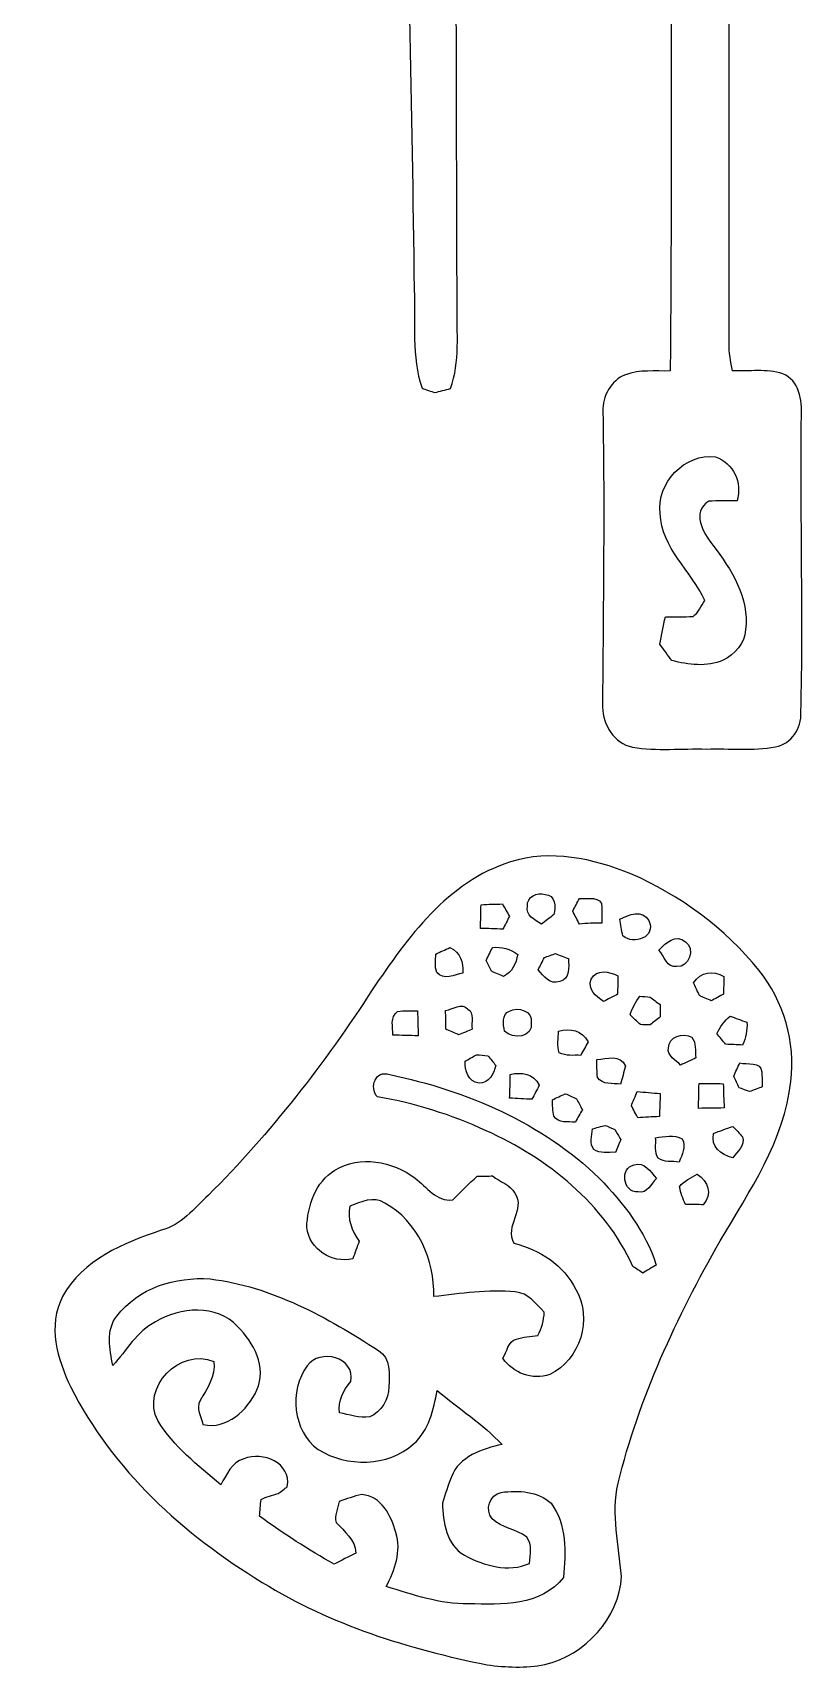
# Model space of a CAD drawing. Header units: centimetres. Extents: x -11.6 to 11.6, y -13.3 to 13.3.
# Drawn here: x 5.97 to 11.57, y -13.09 to -1.2 of the extents above; entities that cross this region are included whole.
import ezdxf

# ---------------------------------------------------------------- set-up
doc = ezdxf.new("R2010")
doc.units = ezdxf.units.CM
doc.header["$MEASUREMENT"] = 0
doc.layers.add('Camada 1', color=7, linetype='Continuous')

msp = doc.modelspace()

# ---------------------------------------------------------------- linework, layer by layer
at = {"layer": 'Camada 1', "color": 156}
for points, knots in [([(-11.61344, 13.16073), (-11.62826, 13.24574), (-11.55488, 13.32794), (-11.46739, 13.31207), (-11.46739, 13.31207), (-5.09376, 13.31382), (1.27987, 13.3117), (7.65352, 13.31312), (7.65352, 13.31312), (7.76958, 13.30854), (7.90115, 13.33993), (7.99606, 13.25386), (7.99606, 13.25386), (8.00417, 12.22269), (7.9957, 11.19152), (8.00028, 10.16035), (8.00028, 10.16035), (8.00064, 10.06545), (7.99747, 9.9702), (7.989, 9.8753), (7.989, 9.8753), (7.9696, 9.8633), (7.93009, 9.83932), (7.91033, 9.82733), (7.91033, 9.82733), (4.64889, 9.82591), (1.38747, 9.82944), (-1.8743, 9.82556), (-1.8743, 9.82556), (-2.14171, 9.14682), (-2.40347, 8.4656), (-2.67017, 7.78615), (-2.67017, 7.78615), (-2.85433, 7.31485), (-3.04024, 6.84001), (-3.13831, 6.34188), (-3.13831, 6.34188), (-3.20957, 5.95629), (-3.22121, 5.53507), (-3.04095, 5.17666), (-3.04095, 5.17666), (-2.8829, 4.86726), (-2.54458, 4.70641), (-2.21755, 4.64397), (-2.21755, 4.64397), (-1.75331, 4.55894), (-1.2841, 4.50778), (-0.81738, 4.44076), (-0.81738, 4.44076), (0.28292, 4.36915), (1.3836, 4.30176), (2.48391, 4.23121), (2.48391, 4.23121), (2.69098, 4.21534), (2.89877, 4.21462), (3.10585, 4.20441), (3.10585, 4.20441), (3.29423, 4.20017), (3.49956, 4.19805), (3.66253, 4.30635), (3.66253, 4.30635), (3.80293, 4.39844), (3.85409, 4.56988), (3.89008, 4.72439), (3.89008, 4.72439), (3.95427, 5.0112), (4.04035, 5.29271), (4.14972, 5.56577), (4.14972, 5.56577), (4.2813, 5.87162), (4.36986, 6.20077), (4.56917, 6.47276), (4.56917, 6.47276), (4.71594, 6.68267), (4.9096, 6.86118), (5.13927, 6.97688), (5.13927, 6.97688), (5.14667, 7.68561), (5.14139, 8.3947), (5.13891, 9.10343), (5.13891, 9.10343), (5.13715, 9.16834), (5.1562, 9.23042), (5.17065, 9.29251), (5.17065, 9.29251), (5.33576, 9.31086), (5.50298, 9.33273), (5.66914, 9.31403), (5.66914, 9.31403), (5.78908, 9.28934), (5.77391, 9.14188), (5.75875, 9.05051), (5.75875, 9.05051), (5.72099, 8.94785), (5.59859, 8.98277), (5.51532, 8.97325), (5.51532, 8.97325), (5.51602, 8.35025), (5.5132, 7.72688), (5.51638, 7.10388), (5.51638, 7.10388), (5.67548, 7.10177), (5.8353, 7.12082), (5.99369, 7.10494), (5.99369, 7.10494), (6.13409, 7.06649), (6.19159, 6.90667), (6.18842, 6.77403), (6.18842, 6.77403), (6.17431, 6.10376), (6.17926, 5.43277), (6.18313, 4.76215), (6.18313, 4.76215), (6.18983, 3.8682), (6.18277, 2.97427), (6.19972, 2.08033), (6.19972, 2.08033), (6.20218, 1.82209), (6.24521, 1.56069), (6.20289, 1.30386), (6.20289, 1.30386), (6.17466, 1.13736), (5.99546, 1.04951), (5.83881, 1.07032), (5.83881, 1.07032), (5.8427, 1.01847), (5.84729, 0.96555), (5.85152, 0.91298), (5.85152, 0.91298), (5.8794, 0.52105), (5.89633, 0.11112), (5.76438, -0.26492), (5.76438, -0.26492), (5.68819, -0.28892), (5.59611, -0.32173), (5.5312, -0.25471), (5.5312, -0.25471), (5.36787, -0.09207), (5.42995, 0.16087), (5.42042, 0.36759), (5.42042, 0.36759), (5.27227, 0.37146), (5.11104, 0.30938), (4.97416, 0.38876), (4.97416, 0.38876), (4.88209, 0.44908), (4.92619, 0.56902), (4.95618, 0.65158), (4.95618, 0.65158), (5.00486, 0.66745), (5.05354, 0.68262), (5.10292, 0.69673), (5.10292, 0.69673), (5.10645, 0.83219), (5.10857, 0.96731), (5.10575, 1.10277), (5.10575, 1.10277), (5.03166, 1.12182), (4.95969, 1.14723), (4.89372, 1.18497), (4.89372, 1.18497), (4.88032, 1.22273), (4.86692, 1.25976), (4.85352, 1.2968), (4.85352, 1.2968), (3.0226, 1.0862), (1.19345, 0.85619), (-0.63641, 0.63816), (-0.63641, 0.63816), (-1.74978, 0.50165), (-2.86419, 0.37253), (-3.97722, 0.23176), (-3.97722, 0.23176), (-3.98992, -0.21166), (-3.96098, -0.65475), (-3.96205, -1.09819), (-3.96205, -1.09819), (-3.96733, -1.14864), (-3.99308, -1.19345), (-4.01143, -1.24001), (-4.01143, -1.24001), (-4.05341, -1.25552), (-4.09539, -1.27141), (-4.13737, -1.28763), (-4.13737, -1.28763), (-4.13773, -1.37018), (-4.14055, -1.45274), (-4.14689, -1.53528), (-4.14689, -1.53528), (-4.34833, -1.60126), (-4.56706, -1.56739), (-4.77519, -1.5635), (-4.77519, -1.5635), (-4.86197, -1.49825), (-4.84645, -1.38324), (-4.84328, -1.28834), (-4.84328, -1.28834), (-4.89055, -1.2633), (-4.94911, -1.25095), (-4.98228, -1.20614), (-4.98228, -1.20614), (-5.04296, -1.09643), (-5.01261, -0.96731), (-5.01791, -0.84807), (-5.01791, -0.84807), (-4.99463, -0.34254), (-4.97521, 0.16544), (-5.01826, 0.67062), (-5.01826, 0.67062), (-5.00274, 0.86676), (-5.01368, 1.1169), (-4.82282, 1.23437), (-4.82282, 1.23437), (-4.82177, 1.29998), (-4.82141, 1.36525), (-4.81999, 1.4305), (-4.81999, 1.4305), (-5.31495, 1.4753), (-5.83812, 1.5702), (-6.235, 1.89018), (-6.235, 1.89018), (-6.3507, 1.9745), (-6.41702, 2.10996), (-6.53979, 2.1851), (-6.53979, 2.1851), (-6.55637, 1.94486), (-6.48017, 1.67815), (-6.60788, 1.45837), (-6.60788, 1.45837), (-6.68725, 1.3215), (-6.86047, 1.36172), (-6.99028, 1.38077), (-6.99028, 1.38077), (-7.03721, 1.22378), (-7.1007, 1.05728), (-7.24393, 0.96273), (-7.24393, 0.96273), (-7.53109, 0.75812), (-7.90257, 0.75247), (-8.24089, 0.77116), (-8.24089, 0.77116), (-8.243, 0.70097), (-8.24441, 0.63076), (-8.24653, 0.5602), (-8.24653, 0.5602), (-8.28639, 0.33584), (-8.36436, 0.08183), (-8.58696, -0.02399), (-8.58696, -0.02399), (-8.92421, -0.17463), (-9.3225, -0.1644), (-9.66328, -0.02962), (-9.66328, -0.02962), (-9.84391, 0.04056), (-10.00337, 0.17992), (-10.06439, 0.36759), (-10.06439, 0.36759), (-10.17235, 0.69179), (-10.1346, 1.03893), (-10.11943, 1.37371), (-10.11943, 1.37371), (-10.09967, 2.10397), (-10.1413, 2.83386), (-10.13106, 3.5641), (-10.13106, 3.5641), (-10.13953, 4.35222), (-10.10602, 5.13927), (-10.11872, 5.92737), (-10.11872, 5.92737), (-10.12754, 6.16091), (-10.06687, 6.41032), (-9.89471, 6.57718), (-9.89471, 6.57718), (-9.73772, 6.72041), (-9.52605, 6.81107), (-9.31156, 6.79944), (-9.31156, 6.79944), (-9.06744, 6.79309), (-8.8018, 6.79838), (-8.59155, 6.65409), (-8.59155, 6.65409), (-8.40669, 6.53133), (-8.31074, 6.31401), (-8.27652, 6.10129), (-8.27652, 6.10129), (-8.22889, 5.76333), (-8.24089, 5.42042), (-8.26346, 5.08105), (-8.26346, 5.08105), (-8.2677, 4.77943), (-8.26805, 4.47745), (-8.2691, 4.17547), (-8.2691, 4.17547), (-8.12659, 4.17724), (-7.98371, 4.18112), (-7.84083, 4.18182), (-7.84083, 4.18182), (-7.79673, 4.48027), (-7.84577, 4.78048), (-7.83943, 5.07965), (-7.83943, 5.07965), (-7.83872, 6.66184), (-7.84895, 8.24406), (-7.85213, 9.82627), (-7.85213, 9.82627), (-9.06956, 9.83014), (-10.28735, 9.82274), (-11.50479, 9.83014), (-11.50479, 9.83014), (-11.58521, 9.82238), (-11.62014, 9.91658), (-11.61308, 9.98255), (-11.61308, 9.98255), (-11.61273, 11.04194), (-11.61308, 12.10133), (-11.61344, 13.16073)], [0, 0, 0, 0, 0.0125, 0.0125, 0.0125, 0.0125, 0.025, 0.025, 0.025, 0.025, 0.0375, 0.0375, 0.0375, 0.0375, 0.05, 0.05, 0.05, 0.05, 0.0625, 0.0625, 0.0625, 0.0625, 0.075, 0.075, 0.075, 0.075, 0.0875, 0.0875, 0.0875, 0.0875, 0.1, 0.1, 0.1, 0.1, 0.1125, 0.1125, 0.1125, 0.1125, 0.125, 0.125, 0.125, 0.125, 0.1375, 0.1375, 0.1375, 0.1375, 0.15, 0.15, 0.15, 0.15, 0.1625, 0.1625, 0.1625, 0.1625, 0.175, 0.175, 0.175, 0.175, 0.1875, 0.1875, 0.1875, 0.1875, 0.2, 0.2, 0.2, 0.2, 0.2125, 0.2125, 0.2125, 0.2125, 0.225, 0.225, 0.225, 0.225, 0.2375, 0.2375, 0.2375, 0.2375, 0.25, 0.25, 0.25, 0.25, 0.2625, 0.2625, 0.2625, 0.2625, 0.275, 0.275, 0.275, 0.275, 0.2875, 0.2875, 0.2875, 0.2875, 0.3, 0.3, 0.3, 0.3, 0.3125, 0.3125, 0.3125, 0.3125, 0.325, 0.325, 0.325, 0.325, 0.3375, 0.3375, 0.3375, 0.3375, 0.35, 0.35, 0.35, 0.35, 0.3625, 0.3625, 0.3625, 0.3625, 0.375, 0.375, 0.375, 0.375, 0.3875, 0.3875, 0.3875, 0.3875, 0.4, 0.4, 0.4, 0.4, 0.4125, 0.4125, 0.4125, 0.4125, 0.425, 0.425, 0.425, 0.425, 0.4375, 0.4375, 0.4375, 0.4375, 0.45, 0.45, 0.45, 0.45, 0.4625, 0.4625, 0.4625, 0.4625, 0.475, 0.475, 0.475, 0.475, 0.4875, 0.4875, 0.4875, 0.4875, 0.5, 0.5, 0.5, 0.5, 0.5125, 0.5125, 0.5125, 0.5125, 0.525, 0.525, 0.525, 0.525, 0.5375, 0.5375, 0.5375, 0.5375, 0.55, 0.55, 0.55, 0.55, 0.5625, 0.5625, 0.5625, 0.5625, 0.575, 0.575, 0.575, 0.575, 0.5875, 0.5875, 0.5875, 0.5875, 0.6, 0.6, 0.6, 0.6, 0.6125, 0.6125, 0.6125, 0.6125, 0.625, 0.625, 0.625, 0.625, 0.6375, 0.6375, 0.6375, 0.6375, 0.65, 0.65, 0.65, 0.65, 0.6625, 0.6625, 0.6625, 0.6625, 0.675, 0.675, 0.675, 0.675, 0.6875, 0.6875, 0.6875, 0.6875, 0.7, 0.7, 0.7, 0.7, 0.7125, 0.7125, 0.7125, 0.7125, 0.725, 0.725, 0.725, 0.725, 0.7375, 0.7375, 0.7375, 0.7375, 0.75, 0.75, 0.75, 0.75, 0.7625, 0.7625, 0.7625, 0.7625, 0.775, 0.775, 0.775, 0.775, 0.7875, 0.7875, 0.7875, 0.7875, 0.8, 0.8, 0.8, 0.8, 0.8125, 0.8125, 0.8125, 0.8125, 0.825, 0.825, 0.825, 0.825, 0.8375, 0.8375, 0.8375, 0.8375, 0.85, 0.85, 0.85, 0.85, 0.8625, 0.8625, 0.8625, 0.8625, 0.875, 0.875, 0.875, 0.875, 0.8875, 0.8875, 0.8875, 0.8875, 0.9, 0.9, 0.9, 0.9, 0.9125, 0.9125, 0.9125, 0.9125, 0.925, 0.925, 0.925, 0.925, 0.9375, 0.9375, 0.9375, 0.9375, 0.95, 0.95, 0.95, 0.95, 0.9625, 0.9625, 0.9625, 0.9625, 0.975, 0.975, 0.975, 0.975, 1, 1, 1, 1]), ([(10.63871, 12.82099), (10.66095, 12.82734), (10.70573, 12.84005), (10.72797, 12.84639), (10.72797, 12.84639), (10.76537, 12.83511), (10.80311, 12.82382), (10.84121, 12.81253), (10.84121, 12.81253), (10.92305, 12.5229), (10.88002, 12.21916), (10.89271, 11.92283), (10.89271, 11.92283), (10.93576, 11.05288), (10.90117, 10.18011), (10.94563, 9.31015), (10.94563, 9.31015), (10.94598, 8.67515), (10.96081, 8.0405), (10.96468, 7.4055), (10.96468, 7.4055), (10.99889, 6.63115), (10.98303, 5.8554), (11.00807, 5.0807), (11.00807, 5.0807), (11.04123, 3.30553), (11.02289, 1.52964), (11.03171, -0.24589), (11.03171, -0.24589), (11.03136, -1.31655), (11.03277, -2.3869), (11.03066, -3.45756), (11.03066, -3.45756), (11.02995, -3.52495), (11.04265, -3.59197), (11.055, -3.65865), (11.055, -3.65865), (11.17635, -3.6636), (11.30299, -3.64067), (11.42083, -3.67911), (11.42083, -3.67911), (11.54041, -3.72779), (11.56263, -3.87208), (11.55593, -3.98604), (11.55593, -3.98604), (11.54782, -4.70429), (11.57004, -5.4222), (11.55312, -6.14045), (11.55312, -6.14045), (11.557, -6.25474), (11.48537, -6.36763), (11.36896, -6.39092), (11.36896, -6.39092), (11.20352, -6.42267), (11.03383, -6.40079), (10.8666, -6.40644), (10.8666, -6.40644), (10.68775, -6.40115), (10.50642, -6.42267), (10.32932, -6.39234), (10.32932, -6.39234), (10.19493, -6.36588), (10.11555, -6.23147), (10.11166, -6.10234), (10.11166, -6.10234), (10.11624, -5.38585), (10.12718, -4.66936), (10.11414, -3.95323), (10.11414, -3.95323), (10.10954, -3.84315), (10.17235, -3.72709), (10.27818, -3.68687), (10.27818, -3.68687), (10.38189, -3.64701), (10.49513, -3.6636), (10.60414, -3.65831), (10.60414, -3.65831), (10.6172, -1.89759), (10.60555, -0.13652), (10.60944, 1.62453), (10.60944, 1.62453), (10.61084, 5.27015), (10.59003, 8.91575), (10.58262, 12.56136), (10.58262, 12.56136), (10.58509, 12.65061), (10.61366, 12.73598), (10.63871, 12.82099)], [0, 0, 0, 0, 0.04347826, 0.04347826, 0.04347826, 0.04347826, 0.08695652, 0.08695652, 0.08695652, 0.08695652, 0.13043478, 0.13043478, 0.13043478, 0.13043478, 0.17391304, 0.17391304, 0.17391304, 0.17391304, 0.2173913, 0.2173913, 0.2173913, 0.2173913, 0.26086957, 0.26086957, 0.26086957, 0.26086957, 0.30434783, 0.30434783, 0.30434783, 0.30434783, 0.34782609, 0.34782609, 0.34782609, 0.34782609, 0.39130435, 0.39130435, 0.39130435, 0.39130435, 0.43478261, 0.43478261, 0.43478261, 0.43478261, 0.47826087, 0.47826087, 0.47826087, 0.47826087, 0.52173913, 0.52173913, 0.52173913, 0.52173913, 0.56521739, 0.56521739, 0.56521739, 0.56521739, 0.60869565, 0.60869565, 0.60869565, 0.60869565, 0.65217391, 0.65217391, 0.65217391, 0.65217391, 0.69565217, 0.69565217, 0.69565217, 0.69565217, 0.73913043, 0.73913043, 0.73913043, 0.73913043, 0.7826087, 0.7826087, 0.7826087, 0.7826087, 0.82608696, 0.82608696, 0.82608696, 0.82608696, 0.86956522, 0.86956522, 0.86956522, 0.86956522, 0.91304348, 0.91304348, 0.91304348, 0.91304348, 1, 1, 1, 1]), ([(8.30579, 8.52416), (8.3714, 8.69456), (8.48747, 8.87306), (8.67657, 8.91786), (8.67657, 8.91786), (8.79968, 8.96196), (8.93127, 8.91998), (9.04346, 8.8653), (9.04346, 8.8653), (9.22231, 8.75806), (9.33026, 8.56403), (9.38142, 8.36682), (9.38142, 8.36682), (9.46502, 8.04227), (9.52217, 7.70854), (9.51618, 7.37234), (9.51618, 7.37234), (9.52358, 6.91868), (9.49147, 6.44243), (9.26606, 6.03744), (9.26606, 6.03744), (9.20891, 5.92559), (9.12354, 5.83282), (9.02794, 5.7531), (9.02794, 5.7531), (9.03817, 2.77671), (9.04662, -0.19967), (9.0551, -3.17641), (9.0551, -3.17641), (9.05157, -3.3803), (9.07732, -3.59021), (9.00747, -3.7867), (9.00747, -3.7867), (8.96902, -3.79659), (8.93056, -3.80612), (8.89246, -3.81635), (8.89246, -3.81635), (8.86953, -3.80858), (8.82332, -3.79306), (8.80039, -3.78495), (8.80039, -3.78495), (8.72172, -3.55353), (8.75383, -3.30694), (8.7436, -3.0674), (8.7436, -3.0674), (8.7263, -1.74837), (8.69102, -0.43039), (8.6868, 0.88864), (8.6868, 0.88864), (8.6868, 0.88864), (8.66951, 0.91263), (8.66951, 0.91263), (8.66951, 0.91263), (8.66985, 1.59597), (8.65786, 2.27929), (8.65046, 2.96262), (8.65046, 2.96262), (8.61518, 3.86961), (8.63282, 4.77801), (8.59861, 5.68501), (8.59861, 5.68501), (8.60212, 5.73758), (8.54604, 5.76403), (8.51851, 5.80036), (8.51851, 5.80036), (8.36083, 5.94218), (8.27617, 6.14327), (8.21725, 6.34223), (8.21725, 6.34223), (8.09871, 6.74511), (8.08813, 7.1695), (8.10894, 7.58613), (8.10894, 7.58613), (8.14599, 7.90363), (8.19467, 8.22325), (8.30579, 8.52416)], [0, 0, 0, 0, 0.05, 0.05, 0.05, 0.05, 0.1, 0.1, 0.1, 0.1, 0.15, 0.15, 0.15, 0.15, 0.2, 0.2, 0.2, 0.2, 0.25, 0.25, 0.25, 0.25, 0.3, 0.3, 0.3, 0.3, 0.35, 0.35, 0.35, 0.35, 0.4, 0.4, 0.4, 0.4, 0.45, 0.45, 0.45, 0.45, 0.5, 0.5, 0.5, 0.5, 0.55, 0.55, 0.55, 0.55, 0.6, 0.6, 0.6, 0.6, 0.65, 0.65, 0.65, 0.65, 0.7, 0.7, 0.7, 0.7, 0.75, 0.75, 0.75, 0.75, 0.8, 0.8, 0.8, 0.8, 0.85, 0.85, 0.85, 0.85, 0.9, 0.9, 0.9, 0.9, 1, 1, 1, 1]), ([(10.52971, -4.69511), (10.52971, -4.69511), (10.52971, -4.69511), (10.52971, -4.69511), (10.52971, -4.69511), (10.54099, -4.94595), (10.75548, -5.11174), (10.85461, -5.32729), (10.85461, -5.32729), (10.82604, -5.36504), (10.81017, -5.41548), (10.76888, -5.4423), (10.76888, -5.4423), (10.70186, -5.44759), (10.63518, -5.44617), (10.56852, -5.44653), (10.56852, -5.44653), (10.55263, -5.51215), (10.53853, -5.57776), (10.52795, -5.64479), (10.52795, -5.64479), (10.55652, -5.68359), (10.58545, -5.72347), (10.61437, -5.76333), (10.61437, -5.76333), (10.73643, -5.79508), (10.86838, -5.81201), (10.98832, -5.76155), (10.98832, -5.76155), (11.07122, -5.71641), (11.14495, -5.63808), (11.1513, -5.53966), (11.1513, -5.53966), (11.17847, -5.30754), (11.0483, -5.09975), (10.91247, -4.92441), (10.91247, -4.92441), (10.84155, -4.83164), (10.75584, -4.68877), (10.88284, -4.60445), (10.88284, -4.60445), (10.95162, -4.6034), (11.02077, -4.60304), (11.08991, -4.60233), (11.08991, -4.60233), (11.1266, -4.47075), (11.06452, -4.33), (10.93328, -4.28378), (10.93328, -4.28378), (10.70963, -4.25343), (10.50395, -4.47428), (10.52971, -4.69511)], [0, 0, 0, 0, 0.07142857, 0.07142857, 0.07142857, 0.07142857, 0.14285714, 0.14285714, 0.14285714, 0.14285714, 0.21428571, 0.21428571, 0.21428571, 0.21428571, 0.28571429, 0.28571429, 0.28571429, 0.28571429, 0.35714286, 0.35714286, 0.35714286, 0.35714286, 0.42857143, 0.42857143, 0.42857143, 0.42857143, 0.5, 0.5, 0.5, 0.5, 0.57142857, 0.57142857, 0.57142857, 0.57142857, 0.64285714, 0.64285714, 0.64285714, 0.64285714, 0.71428571, 0.71428571, 0.71428571, 0.71428571, 0.78571429, 0.78571429, 0.78571429, 0.78571429, 0.85714286, 0.85714286, 0.85714286, 0.85714286, 1, 1, 1, 1]), ([(9.44316, -7.227), (9.73278, -7.13387), (10.04288, -7.20195), (10.31733, -7.31307), (10.31733, -7.31307), (10.67647, -7.46865), (11.00067, -7.7089), (11.24761, -8.0137), (11.24761, -8.0137), (11.42753, -8.23911), (11.51536, -8.5351), (11.48009, -8.82227), (11.48009, -8.82227), (11.4307, -9.2523), (11.18129, -9.61707), (10.96644, -9.98007), (10.96644, -9.98007), (10.65072, -10.53499), (10.37624, -11.1199), (10.22419, -11.74221), (10.22419, -11.74221), (10.17447, -11.96693), (10.22914, -12.19376), (10.24924, -12.41812), (10.24924, -12.41812), (10.23301, -12.7208), (9.98502, -12.99245), (9.69186, -13.05913), (9.69186, -13.05913), (9.55392, -13.08629), (9.41105, -13.07958), (9.2724, -13.06125), (9.2724, -13.06125), (8.70267, -12.94482), (8.13647, -12.77196), (7.6401, -12.46187), (7.6401, -12.46187), (7.06861, -12.11615), (6.55177, -11.6459), (6.2484, -11.04299), (6.2484, -11.04299), (6.15244, -10.84085), (6.07694, -10.59638), (6.18949, -10.38506), (6.18949, -10.38506), (6.33236, -10.1166), (6.63397, -9.99701), (6.90597, -9.90318), (6.90597, -9.90318), (7.0499, -9.86508), (7.1455, -9.74548), (7.24923, -9.64776), (7.24923, -9.64776), (7.69902, -9.19621), (8.09483, -8.69173), (8.43913, -8.15552), (8.43913, -8.15552), (8.69526, -7.77875), (8.9863, -7.3674), (9.44316, -7.227)], [0, 0, 0, 0, 0.0625, 0.0625, 0.0625, 0.0625, 0.125, 0.125, 0.125, 0.125, 0.1875, 0.1875, 0.1875, 0.1875, 0.25, 0.25, 0.25, 0.25, 0.3125, 0.3125, 0.3125, 0.3125, 0.375, 0.375, 0.375, 0.375, 0.4375, 0.4375, 0.4375, 0.4375, 0.5, 0.5, 0.5, 0.5, 0.5625, 0.5625, 0.5625, 0.5625, 0.625, 0.625, 0.625, 0.625, 0.6875, 0.6875, 0.6875, 0.6875, 0.75, 0.75, 0.75, 0.75, 0.8125, 0.8125, 0.8125, 0.8125, 0.875, 0.875, 0.875, 0.875, 1, 1, 1, 1]), ([(9.56592, -7.54768), (9.56592, -7.54768), (9.56592, -7.54768), (9.56592, -7.54768), (9.56592, -7.54768), (9.55038, -7.61787), (9.62201, -7.64504), (9.66716, -7.67961), (9.66716, -7.67961), (9.69715, -7.65632), (9.72784, -7.63376), (9.75713, -7.60906), (9.75713, -7.60906), (9.77723, -7.55755), (9.76595, -7.46054), (9.69468, -7.46441), (9.69468, -7.46441), (9.63753, -7.4429), (9.55993, -7.481), (9.56592, -7.54768)], [0, 0, 0, 0, 0.16666667, 0.16666667, 0.16666667, 0.16666667, 0.33333333, 0.33333333, 0.33333333, 0.33333333, 0.5, 0.5, 0.5, 0.5, 0.66666667, 0.66666667, 0.66666667, 0.66666667, 1, 1, 1, 1]), ([(9.94375, -7.49194), (9.94375, -7.49194), (9.94375, -7.49194), (9.94375, -7.49194), (9.94375, -7.49194), (9.92716, -7.52264), (9.91093, -7.55368), (9.89471, -7.58472), (9.89471, -7.58472), (9.91093, -7.61576), (9.92716, -7.64716), (9.94375, -7.67891), (9.94375, -7.67891), (9.99737, -7.67362), (10.0517, -7.67079), (10.10637, -7.67115), (10.10637, -7.67115), (10.10742, -7.63235), (10.10778, -7.59354), (10.10673, -7.55509), (10.10673, -7.55509), (10.11025, -7.46901), (9.99878, -7.49793), (9.94375, -7.49194)], [0, 0, 0, 0, 0.14285714, 0.14285714, 0.14285714, 0.14285714, 0.28571429, 0.28571429, 0.28571429, 0.28571429, 0.42857143, 0.42857143, 0.42857143, 0.42857143, 0.57142857, 0.57142857, 0.57142857, 0.57142857, 0.71428571, 0.71428571, 0.71428571, 0.71428571, 1, 1, 1, 1]), ([(9.22901, -7.53745), (9.22901, -7.53745), (9.22901, -7.53745), (9.22901, -7.53745), (9.22901, -7.53745), (9.22796, -7.59459), (9.22619, -7.65174), (9.22406, -7.7096), (9.22406, -7.7096), (9.2784, -7.71102), (9.33343, -7.71313), (9.38847, -7.71489), (9.38847, -7.71489), (9.40399, -7.68385), (9.41951, -7.65281), (9.43539, -7.62246), (9.43539, -7.62246), (9.41809, -7.59213), (9.40118, -7.5625), (9.38459, -7.53251), (9.38459, -7.53251), (9.33238, -7.53285), (9.28051, -7.53426), (9.22901, -7.53745)], [0, 0, 0, 0, 0.14285714, 0.14285714, 0.14285714, 0.14285714, 0.28571429, 0.28571429, 0.28571429, 0.28571429, 0.42857143, 0.42857143, 0.42857143, 0.42857143, 0.57142857, 0.57142857, 0.57142857, 0.57142857, 0.71428571, 0.71428571, 0.71428571, 0.71428571, 1, 1, 1, 1]), ([(10.2383, -7.64292), (10.2383, -7.64292), (10.2383, -7.64292), (10.2383, -7.64292), (10.2383, -7.64292), (10.24466, -7.68278), (10.24995, -7.72371), (10.25947, -7.76393), (10.25947, -7.76393), (10.3378, -7.83449), (10.50466, -7.77168), (10.44821, -7.65352), (10.44821, -7.65352), (10.40095, -7.57132), (10.30323, -7.60694), (10.2383, -7.64292)], [0, 0, 0, 0, 0.2, 0.2, 0.2, 0.2, 0.4, 0.4, 0.4, 0.4, 0.6, 0.6, 0.6, 0.6, 1, 1, 1, 1]), ([(9.31298, -7.84825), (9.31298, -7.84825), (9.31298, -7.84825), (9.31298, -7.84825), (9.31298, -7.84825), (9.2971, -7.87929), (9.28158, -7.91069), (9.26641, -7.94208), (9.26641, -7.94208), (9.2784, -7.96819), (9.29111, -7.99499), (9.3038, -8.02145), (9.3038, -8.02145), (9.32602, -8.03098), (9.37048, -8.05003), (9.3927, -8.05921), (9.3927, -8.05921), (9.4562, -8.02745), (9.48372, -7.96571), (9.49537, -7.89905), (9.49537, -7.89905), (9.44245, -7.85707), (9.37894, -7.8426), (9.31298, -7.84825)], [0, 0, 0, 0, 0.14285714, 0.14285714, 0.14285714, 0.14285714, 0.28571429, 0.28571429, 0.28571429, 0.28571429, 0.42857143, 0.42857143, 0.42857143, 0.42857143, 0.57142857, 0.57142857, 0.57142857, 0.57142857, 0.71428571, 0.71428571, 0.71428571, 0.71428571, 1, 1, 1, 1]), ([(10.52089, -7.86694), (10.52089, -7.86694), (10.52089, -7.86694), (10.52089, -7.86694), (10.52089, -7.86694), (10.5604, -7.9068), (10.57839, -8.00206), (10.65106, -7.98688), (10.65106, -7.98688), (10.73784, -7.99677), (10.79041, -7.85459), (10.7135, -7.80732), (10.7135, -7.80732), (10.64436, -7.74381), (10.56957, -7.81719), (10.52089, -7.86694)], [0, 0, 0, 0, 0.2, 0.2, 0.2, 0.2, 0.4, 0.4, 0.4, 0.4, 0.6, 0.6, 0.6, 0.6, 1, 1, 1, 1]), ([(8.89987, -7.89622), (8.89987, -7.89622), (8.89987, -7.89622), (8.89987, -7.89622), (8.89987, -7.89622), (8.90164, -7.94032), (8.88965, -7.98688), (8.90798, -8.02957), (8.90798, -8.02957), (8.95809, -8.08918), (9.03498, -8.04757), (9.09672, -8.03416), (9.09672, -8.03416), (9.10342, -7.95338), (9.07732, -7.88528), (9.00219, -7.8493), (9.00219, -7.8493), (8.96761, -7.86482), (8.93375, -7.88034), (8.89987, -7.89622)], [0, 0, 0, 0, 0.16666667, 0.16666667, 0.16666667, 0.16666667, 0.33333333, 0.33333333, 0.33333333, 0.33333333, 0.5, 0.5, 0.5, 0.5, 0.66666667, 0.66666667, 0.66666667, 0.66666667, 1, 1, 1, 1]), ([(9.68974, -7.92127), (9.68974, -7.92127), (9.68974, -7.92127), (9.68974, -7.92127), (9.68974, -7.92127), (9.67422, -7.95126), (9.65904, -7.98125), (9.64388, -8.01122), (9.64388, -8.01122), (9.68445, -8.05673), (9.72925, -8.12165), (9.80086, -8.09449), (9.80086, -8.09449), (9.87882, -8.07861), (9.86508, -7.98936), (9.86437, -7.92973), (9.86437, -7.92973), (9.84074, -7.92056), (9.79382, -7.90187), (9.77053, -7.89269), (9.77053, -7.89269), (9.75006, -7.89975), (9.70986, -7.9142), (9.68974, -7.92127)], [0, 0, 0, 0, 0.14285714, 0.14285714, 0.14285714, 0.14285714, 0.28571429, 0.28571429, 0.28571429, 0.28571429, 0.42857143, 0.42857143, 0.42857143, 0.42857143, 0.57142857, 0.57142857, 0.57142857, 0.57142857, 0.71428571, 0.71428571, 0.71428571, 0.71428571, 1, 1, 1, 1]), ([(10.02982, -8.07895), (10.02982, -8.07895), (10.02982, -8.07895), (10.02982, -8.07895), (10.02982, -8.07895), (10.00054, -8.15552), (10.06403, -8.20313), (10.11943, -8.24052), (10.11943, -8.24052), (10.14482, -8.22749), (10.19527, -8.20137), (10.22066, -8.18832), (10.22066, -8.18832), (10.22173, -8.14317), (10.22244, -8.098), (10.22385, -8.05356), (10.22385, -8.05356), (10.16034, -8.02393), (10.06968, -8.00169), (10.02982, -8.07895)], [0, 0, 0, 0, 0.16666667, 0.16666667, 0.16666667, 0.16666667, 0.33333333, 0.33333333, 0.33333333, 0.33333333, 0.5, 0.5, 0.5, 0.5, 0.66666667, 0.66666667, 0.66666667, 0.66666667, 1, 1, 1, 1]), ([(10.77277, -8.10436), (10.77277, -8.10436), (10.77277, -8.10436), (10.77277, -8.10436), (10.77277, -8.10436), (10.78335, -8.12765), (10.80452, -8.17421), (10.8151, -8.1975), (10.8151, -8.1975), (10.83663, -8.20666), (10.88002, -8.22571), (10.90188, -8.23524), (10.90188, -8.23524), (10.92376, -8.22325), (10.96822, -8.19962), (10.99043, -8.18797), (10.99043, -8.18797), (10.99149, -8.14492), (10.99255, -8.1026), (10.99361, -8.06026), (10.99361, -8.06026), (10.91388, -8.00946), (10.82604, -8.0271), (10.77277, -8.10436)], [0, 0, 0, 0, 0.14285714, 0.14285714, 0.14285714, 0.14285714, 0.28571429, 0.28571429, 0.28571429, 0.28571429, 0.42857143, 0.42857143, 0.42857143, 0.42857143, 0.57142857, 0.57142857, 0.57142857, 0.57142857, 0.71428571, 0.71428571, 0.71428571, 0.71428571, 1, 1, 1, 1]), ([(8.62295, -8.31356), (8.62295, -8.31356), (8.62295, -8.31356), (8.62295, -8.31356), (8.62295, -8.31356), (8.56543, -8.35271), (8.58979, -8.42785), (8.58767, -8.48571), (8.58767, -8.48571), (8.6487, -8.48676), (8.71007, -8.48818), (8.77147, -8.49029), (8.77147, -8.49029), (8.77181, -8.42926), (8.77005, -8.36894), (8.76618, -8.30862), (8.76618, -8.30862), (8.71819, -8.30826), (8.66985, -8.30579), (8.62295, -8.31356)], [0, 0, 0, 0, 0.16666667, 0.16666667, 0.16666667, 0.16666667, 0.33333333, 0.33333333, 0.33333333, 0.33333333, 0.5, 0.5, 0.5, 0.5, 0.66666667, 0.66666667, 0.66666667, 0.66666667, 1, 1, 1, 1]), ([(8.97183, -8.30615), (8.97183, -8.30615), (8.97183, -8.30615), (8.97183, -8.30615), (8.97183, -8.30615), (8.9722, -8.35096), (8.9729, -8.39611), (8.97431, -8.44161), (8.97431, -8.44161), (8.99724, -8.45219), (9.04346, -8.47302), (9.06638, -8.4836), (9.06638, -8.4836), (9.09109, -8.47336), (9.14082, -8.45255), (9.16552, -8.44232), (9.16552, -8.44232), (9.15458, -8.39435), (9.1842, -8.32414), (9.13341, -8.29556), (9.13341, -8.29556), (9.08826, -8.24688), (9.02229, -8.29697), (8.97183, -8.30615)], [0, 0, 0, 0, 0.14285714, 0.14285714, 0.14285714, 0.14285714, 0.28571429, 0.28571429, 0.28571429, 0.28571429, 0.42857143, 0.42857143, 0.42857143, 0.42857143, 0.57142857, 0.57142857, 0.57142857, 0.57142857, 0.71428571, 0.71428571, 0.71428571, 0.71428571, 1, 1, 1, 1]), ([(9.43468, -8.31179), (9.43468, -8.31179), (9.43468, -8.31179), (9.43468, -8.31179), (9.43468, -8.31179), (9.37753, -8.33191), (9.38988, -8.40916), (9.40045, -8.45609), (9.40045, -8.45609), (9.45832, -8.51887), (9.60895, -8.50265), (9.59343, -8.39505), (9.59343, -8.39505), (9.60649, -8.30791), (9.49713, -8.27687), (9.43468, -8.31179)], [0, 0, 0, 0, 0.2, 0.2, 0.2, 0.2, 0.4, 0.4, 0.4, 0.4, 0.6, 0.6, 0.6, 0.6, 1, 1, 1, 1]), ([(10.38294, -8.20208), (10.38294, -8.20208), (10.38294, -8.20208), (10.38294, -8.20208), (10.38294, -8.20208), (10.35227, -8.24371), (10.32791, -8.28957), (10.31205, -8.33895), (10.31205, -8.33895), (10.33673, -8.36188), (10.36143, -8.38553), (10.38647, -8.40916), (10.38647, -8.40916), (10.40411, -8.40951), (10.43939, -8.41021), (10.45703, -8.41092), (10.45703, -8.41092), (10.48173, -8.39082), (10.50642, -8.3714), (10.53146, -8.35201), (10.53146, -8.35201), (10.53112, -8.33013), (10.53007, -8.28569), (10.52934, -8.26347), (10.52934, -8.26347), (10.505, -8.24476), (10.48103, -8.22678), (10.45703, -8.20878), (10.45703, -8.20878), (10.43869, -8.20702), (10.40165, -8.20384), (10.38294, -8.20208)], [0, 0, 0, 0, 0.11111111, 0.11111111, 0.11111111, 0.11111111, 0.22222222, 0.22222222, 0.22222222, 0.22222222, 0.33333333, 0.33333333, 0.33333333, 0.33333333, 0.44444444, 0.44444444, 0.44444444, 0.44444444, 0.55555556, 0.55555556, 0.55555556, 0.55555556, 0.66666667, 0.66666667, 0.66666667, 0.66666667, 0.77777778, 0.77777778, 0.77777778, 0.77777778, 1, 1, 1, 1]), ([(9.79204, -8.45572), (9.79204, -8.45572), (9.79204, -8.45572), (9.79204, -8.45572), (9.79204, -8.45572), (9.79028, -8.5083), (9.78005, -8.56297), (9.79664, -8.61484), (9.79664, -8.61484), (9.84532, -8.63847), (9.9007, -8.63035), (9.95327, -8.63247), (9.95327, -8.63247), (9.97091, -8.5993), (9.98889, -8.56684), (10.00724, -8.53439), (10.00724, -8.53439), (9.96314, -8.45043), (9.87777, -8.43314), (9.79204, -8.45572)], [0, 0, 0, 0, 0.16666667, 0.16666667, 0.16666667, 0.16666667, 0.33333333, 0.33333333, 0.33333333, 0.33333333, 0.5, 0.5, 0.5, 0.5, 0.66666667, 0.66666667, 0.66666667, 0.66666667, 1, 1, 1, 1]), ([(10.9421, -8.47478), (10.9421, -8.47478), (10.9421, -8.47478), (10.9421, -8.47478), (10.9421, -8.47478), (10.95798, -8.49417), (10.99007, -8.53263), (11.00596, -8.55203), (11.00596, -8.55203), (11.04652, -8.5538), (11.08745, -8.5552), (11.12872, -8.55732), (11.12872, -8.55732), (11.15306, -8.50477), (11.16471, -8.44902), (11.16047, -8.39187), (11.16047, -8.39187), (11.11919, -8.37671), (11.07827, -8.36188), (11.0377, -8.34672), (11.0377, -8.34672), (10.99855, -8.38341), (10.96291, -8.42432), (10.9421, -8.47478)], [0, 0, 0, 0, 0.14285714, 0.14285714, 0.14285714, 0.14285714, 0.28571429, 0.28571429, 0.28571429, 0.28571429, 0.42857143, 0.42857143, 0.42857143, 0.42857143, 0.57142857, 0.57142857, 0.57142857, 0.57142857, 0.71428571, 0.71428571, 0.71428571, 0.71428571, 1, 1, 1, 1]), ([(10.58969, -8.57815), (10.58969, -8.57815), (10.58969, -8.57815), (10.58969, -8.57815), (10.58969, -8.57815), (10.5798, -8.63881), (10.64436, -8.66563), (10.67893, -8.70267), (10.67893, -8.70267), (10.7068, -8.68997), (10.76218, -8.66457), (10.78971, -8.65152), (10.78971, -8.65152), (10.78159, -8.60071), (10.79675, -8.54109), (10.75937, -8.49982), (10.75937, -8.49982), (10.69552, -8.4642), (10.59144, -8.4977), (10.58969, -8.57815)], [0, 0, 0, 0, 0.16666667, 0.16666667, 0.16666667, 0.16666667, 0.33333333, 0.33333333, 0.33333333, 0.33333333, 0.5, 0.5, 0.5, 0.5, 0.66666667, 0.66666667, 0.66666667, 0.66666667, 1, 1, 1, 1]), ([(9.19551, -8.62787), (9.19551, -8.62787), (9.19551, -8.62787), (9.19551, -8.62787), (9.19551, -8.62787), (9.17504, -8.63952), (9.13377, -8.66281), (9.11331, -8.6748), (9.11331, -8.6748), (9.11119, -8.74218), (9.13482, -8.82791), (9.2149, -8.83355), (9.2149, -8.83355), (9.28828, -8.83673), (9.32144, -8.76652), (9.33626, -8.70584), (9.33626, -8.70584), (9.3218, -8.6882), (9.29323, -8.65328), (9.27876, -8.63564), (9.27876, -8.63564), (9.25052, -8.63282), (9.22301, -8.62999), (9.19551, -8.62787)], [0, 0, 0, 0, 0.14285714, 0.14285714, 0.14285714, 0.14285714, 0.28571429, 0.28571429, 0.28571429, 0.28571429, 0.42857143, 0.42857143, 0.42857143, 0.42857143, 0.57142857, 0.57142857, 0.57142857, 0.57142857, 0.71428571, 0.71428571, 0.71428571, 0.71428571, 1, 1, 1, 1]), ([(10.07039, -8.66352), (10.07039, -8.66352), (10.07039, -8.66352), (10.07039, -8.66352), (10.07039, -8.66352), (10.07109, -8.70654), (10.07004, -8.74994), (10.07533, -8.79333), (10.07533, -8.79333), (10.11237, -8.84943), (10.18399, -8.83355), (10.24149, -8.84202), (10.24149, -8.84202), (10.25489, -8.79792), (10.26688, -8.75417), (10.27782, -8.71007), (10.27782, -8.71007), (10.24361, -8.62047), (10.14095, -8.65786), (10.07039, -8.66352)], [0, 0, 0, 0, 0.16666667, 0.16666667, 0.16666667, 0.16666667, 0.33333333, 0.33333333, 0.33333333, 0.33333333, 0.5, 0.5, 0.5, 0.5, 0.66666667, 0.66666667, 0.66666667, 0.66666667, 1, 1, 1, 1]), ([(11.10896, -8.68749), (11.10896, -8.68749), (11.10896, -8.68749), (11.10896, -8.68749), (11.10896, -8.68749), (11.09379, -8.7196), (11.07897, -8.75205), (11.06452, -8.78487), (11.06452, -8.78487), (11.07756, -8.81238), (11.09132, -8.8399), (11.10473, -8.86812), (11.10473, -8.86812), (11.12378, -8.87482), (11.16188, -8.88858), (11.18093, -8.89565), (11.18093, -8.89565), (11.20386, -8.88717), (11.24937, -8.86989), (11.27195, -8.86142), (11.27195, -8.86142), (11.27195, -8.82473), (11.27054, -8.78874), (11.26842, -8.75276), (11.26842, -8.75276), (11.26455, -8.67409), (11.16188, -8.70055), (11.10896, -8.68749)], [0, 0, 0, 0, 0.125, 0.125, 0.125, 0.125, 0.25, 0.25, 0.25, 0.25, 0.375, 0.375, 0.375, 0.375, 0.5, 0.5, 0.5, 0.5, 0.625, 0.625, 0.625, 0.625, 0.75, 0.75, 0.75, 0.75, 1, 1, 1, 1]), ([(8.47583, -8.93444), (8.47583, -8.93444), (8.47583, -8.93444), (8.47583, -8.93444), (8.47583, -8.93444), (8.74854, -8.97995), (9.01488, -9.06356), (9.26535, -9.17963), (9.26535, -9.17963), (9.71408, -9.38106), (10.12437, -9.71055), (10.33215, -10.16565), (10.33215, -10.16565), (10.35015, -10.17763), (10.38647, -10.20197), (10.40448, -10.21432), (10.40448, -10.21432), (10.42846, -10.19951), (10.47643, -10.17023), (10.50079, -10.15576), (10.50079, -10.15576), (10.42563, -9.91164), (10.2623, -9.70597), (10.08768, -9.525), (10.08768, -9.525), (9.67351, -9.12424), (9.12459, -8.88646), (8.56543, -8.77252), (8.56543, -8.77252), (8.46137, -8.73583), (8.4155, -8.86319), (8.47583, -8.93444)], [0, 0, 0, 0, 0.11111111, 0.11111111, 0.11111111, 0.11111111, 0.22222222, 0.22222222, 0.22222222, 0.22222222, 0.33333333, 0.33333333, 0.33333333, 0.33333333, 0.44444444, 0.44444444, 0.44444444, 0.44444444, 0.55555556, 0.55555556, 0.55555556, 0.55555556, 0.66666667, 0.66666667, 0.66666667, 0.66666667, 0.77777778, 0.77777778, 0.77777778, 0.77777778, 1, 1, 1, 1]), ([(9.44068, -8.77076), (9.44068, -8.77076), (9.44068, -8.77076), (9.44068, -8.77076), (9.44068, -8.77076), (9.44068, -8.82826), (9.43892, -8.88576), (9.43645, -8.94362), (9.43645, -8.94362), (9.49042, -8.94608), (9.54475, -8.94891), (9.59908, -8.95173), (9.59908, -8.95173), (9.61636, -8.91716), (9.634, -8.88293), (9.652, -8.84907), (9.652, -8.84907), (9.60931, -8.7644), (9.5257, -8.75205), (9.44068, -8.77076)], [0, 0, 0, 0, 0.16666667, 0.16666667, 0.16666667, 0.16666667, 0.33333333, 0.33333333, 0.33333333, 0.33333333, 0.5, 0.5, 0.5, 0.5, 0.66666667, 0.66666667, 0.66666667, 0.66666667, 1, 1, 1, 1]), ([(9.74724, -8.95597), (9.74724, -8.95597), (9.74724, -8.95597), (9.74724, -8.95597), (9.74724, -8.95597), (9.74936, -8.99478), (9.74865, -9.03464), (9.75783, -9.07345), (9.75783, -9.07345), (9.79311, -9.12741), (9.85906, -9.11365), (9.91446, -9.11754), (9.91446, -9.11754), (9.93104, -9.08719), (9.94762, -9.05686), (9.9649, -9.02723), (9.9649, -9.02723), (9.95079, -9.00077), (9.93668, -8.97466), (9.92292, -8.94856), (9.92292, -8.94856), (9.89541, -8.93585), (9.86825, -8.92315), (9.84108, -8.9108), (9.84108, -8.9108), (9.80968, -8.92562), (9.7783, -8.94079), (9.74724, -8.95597)], [0, 0, 0, 0, 0.125, 0.125, 0.125, 0.125, 0.25, 0.25, 0.25, 0.25, 0.375, 0.375, 0.375, 0.375, 0.5, 0.5, 0.5, 0.5, 0.625, 0.625, 0.625, 0.625, 0.75, 0.75, 0.75, 0.75, 1, 1, 1, 1]), ([(10.36389, -8.89565), (10.36389, -8.89565), (10.36389, -8.89565), (10.36389, -8.89565), (10.36389, -8.89565), (10.35295, -8.9214), (10.33144, -8.9729), (10.32087, -8.99829), (10.32087, -8.99829), (10.33285, -9.02053), (10.35719, -9.06426), (10.3692, -9.08649), (10.3692, -9.08649), (10.4207, -9.0819), (10.47221, -9.07873), (10.52442, -9.07767), (10.52442, -9.07767), (10.52724, -9.02124), (10.529, -8.96513), (10.53007, -8.90939), (10.53007, -8.90939), (10.47433, -8.90517), (10.41893, -8.90057), (10.36389, -8.89565)], [0, 0, 0, 0, 0.14285714, 0.14285714, 0.14285714, 0.14285714, 0.28571429, 0.28571429, 0.28571429, 0.28571429, 0.42857143, 0.42857143, 0.42857143, 0.42857143, 0.57142857, 0.57142857, 0.57142857, 0.57142857, 0.71428571, 0.71428571, 0.71428571, 0.71428571, 1, 1, 1, 1]), ([(10.81298, -8.83742), (10.81298, -8.83742), (10.81298, -8.83742), (10.81298, -8.83742), (10.81298, -8.83742), (10.81088, -8.8974), (10.80981, -8.95702), (10.80981, -9.01734), (10.80981, -9.01734), (10.8712, -9.01593), (10.93328, -9.01488), (10.99538, -9.01488), (10.99538, -9.01488), (10.99219, -8.95597), (10.99043, -8.89669), (10.98902, -8.83813), (10.98902, -8.83813), (10.93011, -8.83708), (10.8712, -8.83708), (10.81298, -8.83742)], [0, 0, 0, 0, 0.16666667, 0.16666667, 0.16666667, 0.16666667, 0.33333333, 0.33333333, 0.33333333, 0.33333333, 0.5, 0.5, 0.5, 0.5, 0.66666667, 0.66666667, 0.66666667, 0.66666667, 1, 1, 1, 1]), ([(10.03757, -9.16693), (10.03757, -9.16693), (10.03757, -9.16693), (10.03757, -9.16693), (10.03757, -9.16693), (10.03618, -9.21666), (10.01182, -9.27417), (10.04887, -9.31721), (10.04887, -9.31721), (10.09438, -9.34895), (10.15259, -9.33414), (10.2048, -9.33732), (10.2048, -9.33732), (10.21749, -9.30556), (10.23055, -9.27417), (10.24361, -9.24312), (10.24361, -9.24312), (10.22879, -9.21878), (10.21432, -9.1948), (10.20022, -9.17117), (10.20022, -9.17117), (10.18292, -9.16374), (10.14835, -9.14858), (10.13107, -9.14118), (10.13107, -9.14118), (10.10778, -9.14752), (10.06086, -9.16023), (10.03757, -9.16693)], [0, 0, 0, 0, 0.125, 0.125, 0.125, 0.125, 0.25, 0.25, 0.25, 0.25, 0.375, 0.375, 0.375, 0.375, 0.5, 0.5, 0.5, 0.5, 0.625, 0.625, 0.625, 0.625, 0.75, 0.75, 0.75, 0.75, 1, 1, 1, 1]), ([(10.91812, -9.19973), (10.91812, -9.19973), (10.91812, -9.19973), (10.91812, -9.19973), (10.91812, -9.19973), (10.89625, -9.29922), (10.97173, -9.35319), (11.05712, -9.37718), (11.05712, -9.37718), (11.09132, -9.33272), (11.15094, -9.28792), (11.12731, -9.22408), (11.12731, -9.22408), (11.10509, -9.19797), (11.08216, -9.17292), (11.05851, -9.14893), (11.05851, -9.14893), (11.01124, -9.16515), (10.96432, -9.18209), (10.91812, -9.19973)], [0, 0, 0, 0, 0.16666667, 0.16666667, 0.16666667, 0.16666667, 0.33333333, 0.33333333, 0.33333333, 0.33333333, 0.5, 0.5, 0.5, 0.5, 0.66666667, 0.66666667, 0.66666667, 0.66666667, 1, 1, 1, 1]), ([(10.49655, -9.23079), (10.49655, -9.23079), (10.49655, -9.23079), (10.49655, -9.23079), (10.49655, -9.23079), (10.50183, -9.27981), (10.48702, -9.33555), (10.51594, -9.38001), (10.51594, -9.38001), (10.56004, -9.41105), (10.61754, -9.39977), (10.66835, -9.40788), (10.66835, -9.40788), (10.68775, -9.35389), (10.7202, -9.29674), (10.69092, -9.23995), (10.69092, -9.23995), (10.63096, -9.20362), (10.56075, -9.22443), (10.49655, -9.23079)], [0, 0, 0, 0, 0.16666667, 0.16666667, 0.16666667, 0.16666667, 0.33333333, 0.33333333, 0.33333333, 0.33333333, 0.5, 0.5, 0.5, 0.5, 0.66666667, 0.66666667, 0.66666667, 0.66666667, 1, 1, 1, 1]), ([(8.16751, -9.46643), (8.16751, -9.46643), (8.16751, -9.46643), (8.16751, -9.46643), (8.16751, -9.46643), (8.02462, -9.5518), (7.96924, -9.72679), (7.9622, -9.88413), (7.9622, -9.88413), (7.98512, -10.04252), (8.1421, -10.14589), (8.29697, -10.11061), (8.29697, -10.11061), (8.31249, -10.06792), (8.32801, -10.02558), (8.34354, -9.98326), (8.34354, -9.98326), (8.29062, -9.9074), (8.2557, -9.82169), (8.2758, -9.72855), (8.2758, -9.72855), (8.35589, -9.69785), (8.44868, -9.65234), (8.53052, -9.70597), (8.53052, -9.70597), (8.76864, -9.83755), (8.89353, -10.12048), (8.88541, -10.38542), (8.88541, -10.38542), (9.08156, -10.36355), (9.28017, -10.33144), (9.47773, -10.35156), (9.47773, -10.35156), (9.5705, -10.35685), (9.62695, -10.43905), (9.68869, -10.49796), (9.68869, -10.49796), (9.6848, -10.55722), (9.67139, -10.61544), (9.64177, -10.66729), (9.64177, -10.66729), (9.58885, -10.67505), (9.53593, -10.67822), (9.48548, -10.6941), (9.48548, -10.6941), (9.42374, -10.71138), (9.4174, -10.78688), (9.38742, -10.8338), (9.38742, -10.8338), (9.46538, -10.94246), (9.59838, -10.99538), (9.72855, -10.95128), (9.72855, -10.95128), (9.94974, -10.84826), (10.04288, -10.54347), (9.91763, -10.33392), (9.91763, -10.33392), (9.83014, -10.15683), (9.65517, -10.04464), (9.46784, -9.99737), (9.46784, -9.99737), (9.39482, -9.87354), (9.55498, -9.75147), (9.4749, -9.63436), (9.4749, -9.63436), (9.44068, -9.57333), (9.36625, -9.5504), (9.31333, -9.50877), (9.31333, -9.50877), (9.28546, -9.50911), (9.22937, -9.50982), (9.2015, -9.51018), (9.2015, -9.51018), (9.14047, -9.56592), (9.08085, -9.62271), (9.02475, -9.6834), (9.02475, -9.6834), (8.90376, -9.6961), (8.83496, -9.58849), (8.74923, -9.525), (8.74923, -9.525), (8.58731, -9.40047), (8.34848, -9.35708), (8.16751, -9.46643)], [0, 0, 0, 0, 0.04545455, 0.04545455, 0.04545455, 0.04545455, 0.09090909, 0.09090909, 0.09090909, 0.09090909, 0.13636364, 0.13636364, 0.13636364, 0.13636364, 0.18181818, 0.18181818, 0.18181818, 0.18181818, 0.22727273, 0.22727273, 0.22727273, 0.22727273, 0.27272727, 0.27272727, 0.27272727, 0.27272727, 0.31818182, 0.31818182, 0.31818182, 0.31818182, 0.36363636, 0.36363636, 0.36363636, 0.36363636, 0.40909091, 0.40909091, 0.40909091, 0.40909091, 0.45454545, 0.45454545, 0.45454545, 0.45454545, 0.5, 0.5, 0.5, 0.5, 0.54545455, 0.54545455, 0.54545455, 0.54545455, 0.59090909, 0.59090909, 0.59090909, 0.59090909, 0.63636364, 0.63636364, 0.63636364, 0.63636364, 0.68181818, 0.68181818, 0.68181818, 0.68181818, 0.72727273, 0.72727273, 0.72727273, 0.72727273, 0.77272727, 0.77272727, 0.77272727, 0.77272727, 0.81818182, 0.81818182, 0.81818182, 0.81818182, 0.86363636, 0.86363636, 0.86363636, 0.86363636, 0.90909091, 0.90909091, 0.90909091, 0.90909091, 1, 1, 1, 1]), ([(10.37025, -9.62447), (10.37025, -9.62447), (10.37025, -9.62447), (10.37025, -9.62447), (10.37025, -9.62447), (10.43763, -9.6386), (10.46551, -9.56663), (10.50254, -9.52605), (10.50254, -9.52605), (10.4602, -9.47807), (10.41717, -9.40293), (10.34062, -9.42903), (10.34062, -9.42903), (10.23408, -9.44527), (10.25983, -9.63436), (10.37025, -9.62447)], [0, 0, 0, 0, 0.2, 0.2, 0.2, 0.2, 0.4, 0.4, 0.4, 0.4, 0.6, 0.6, 0.6, 0.6, 1, 1, 1, 1]), ([(10.67187, -9.58778), (10.67187, -9.58778), (10.67187, -9.58778), (10.67187, -9.58778), (10.67187, -9.58778), (10.68, -9.63188), (10.69445, -9.67422), (10.71527, -9.71515), (10.71527, -9.71515), (10.74702, -9.71585), (10.81088, -9.71727), (10.84297, -9.71797), (10.84297, -9.71797), (10.9107, -9.63999), (10.88107, -9.54933), (10.80028, -9.49678), (10.80028, -9.49678), (10.75477, -9.52253), (10.70151, -9.54193), (10.67187, -9.58778)], [0, 0, 0, 0, 0.16666667, 0.16666667, 0.16666667, 0.16666667, 0.33333333, 0.33333333, 0.33333333, 0.33333333, 0.5, 0.5, 0.5, 0.5, 0.66666667, 0.66666667, 0.66666667, 0.66666667, 1, 1, 1, 1]), ([(6.58283, -10.52759), (6.58283, -10.52759), (6.58283, -10.52759), (6.58283, -10.52759), (6.58283, -10.52759), (6.50205, -10.62955), (6.53097, -10.76819), (6.55355, -10.88531), (6.55355, -10.88531), (6.6548, -10.7777), (6.72747, -10.638), (6.86399, -10.56886), (6.86399, -10.56886), (7.04144, -10.46091), (7.30919, -10.43798), (7.45983, -10.60272), (7.45983, -10.60272), (7.57836, -10.71915), (7.67396, -10.898), (7.60095, -11.06382), (7.60095, -11.06382), (7.5318, -11.21127), (7.38433, -11.35238), (7.20831, -11.31534), (7.20831, -11.31534), (7.19596, -11.25889), (7.15644, -11.19752), (7.18889, -11.14107), (7.18889, -11.14107), (7.23652, -11.0511), (7.30425, -10.9661), (7.28661, -10.85708), (7.28661, -10.85708), (7.04356, -10.7516), (6.75604, -11.04793), (6.88092, -11.28676), (6.88092, -11.28676), (6.99557, -11.47409), (7.17196, -11.61238), (7.33777, -11.75278), (7.33777, -11.75278), (7.38222, -11.68223), (7.41539, -11.58592), (7.50605, -11.56441), (7.50605, -11.56441), (7.64504, -11.50761), (7.85071, -11.59262), (7.82143, -11.76655), (7.82143, -11.76655), (7.80486, -11.77924), (7.77168, -11.80429), (7.75511, -11.817), (7.75511, -11.817), (7.71348, -11.83004), (7.66867, -11.8364), (7.63164, -11.86039), (7.63164, -11.86039), (7.62635, -11.90025), (7.62246, -11.94047), (7.62034, -11.98104), (7.62034, -11.98104), (7.79392, -12.10804), (7.97453, -12.22516), (8.16222, -12.32992), (8.16222, -12.32992), (8.21443, -12.30347), (8.26664, -12.27596), (8.31885, -12.24915), (8.31885, -12.24915), (8.31708, -12.15178), (8.23629, -12.09286), (8.17667, -12.02796), (8.17667, -12.02796), (8.1601, -11.9761), (8.19009, -11.9253), (8.1982, -11.8752), (8.1982, -11.8752), (8.25217, -11.85615), (8.30579, -11.83464), (8.36259, -11.82404), (8.36259, -11.82404), (8.50299, -11.83216), (8.57885, -11.97997), (8.61024, -12.10027), (8.61024, -12.10027), (8.65222, -12.23573), (8.60283, -12.37333), (8.53968, -12.49291), (8.53968, -12.49291), (8.73512, -12.55006), (8.93092, -12.62274), (9.13799, -12.61745), (9.13799, -12.61745), (9.37753, -12.6245), (9.66504, -12.6365), (9.82873, -12.42554), (9.82873, -12.42554), (9.84284, -12.24455), (9.85343, -12.04029), (9.73842, -11.88755), (9.73842, -11.88755), (9.64352, -11.799), (9.49854, -11.79194), (9.37612, -11.80782), (9.37612, -11.80782), (9.29252, -11.82652), (9.2523, -11.93446), (9.3105, -11.99938), (9.3105, -11.99938), (9.37648, -12.07065), (9.48655, -12.07206), (9.56062, -12.13309), (9.56062, -12.13309), (9.60613, -12.18706), (9.58391, -12.26007), (9.58215, -12.32393), (9.58215, -12.32393), (9.42586, -12.39273), (9.25194, -12.34052), (9.10872, -12.26538), (9.10872, -12.26538), (8.97643, -12.19059), (8.95139, -12.02407), (8.94856, -11.88649), (8.94856, -11.88649), (8.97008, -11.82229), (8.98806, -11.75773), (9.01381, -11.69563), (9.01381, -11.69563), (9.06921, -11.54677), (9.24031, -11.48961), (9.38247, -11.46033), (9.38247, -11.46033), (9.24031, -11.31147), (9.06673, -11.19928), (8.91046, -11.06735), (8.91046, -11.06735), (8.8833, -11.20668), (8.85084, -11.35768), (8.739, -11.45645), (8.739, -11.45645), (8.55239, -11.62297), (8.25358, -11.62614), (8.04579, -11.49667), (8.04579, -11.49667), (7.85988, -11.3612), (7.83449, -11.07015), (7.96536, -10.88848), (7.96536, -10.88848), (8.05744, -10.75901), (8.31885, -10.82604), (8.28286, -11.00278), (8.28286, -11.00278), (8.22713, -11.06664), (8.19009, -11.14212), (8.19962, -11.22961), (8.19962, -11.22961), (8.27229, -11.24196), (8.34531, -11.27054), (8.42044, -11.2596), (8.42044, -11.2596), (8.50511, -11.22327), (8.55944, -11.13119), (8.5598, -11.04018), (8.5598, -11.04018), (8.56368, -10.94951), (8.57462, -10.83203), (8.48395, -10.77806), (8.48395, -10.77806), (8.11213, -10.53535), (7.70854, -10.31027), (7.26052, -10.25735), (7.26052, -10.25735), (7.0118, -10.23832), (6.73734, -10.32191), (6.58283, -10.52759)], [0, 0, 0, 0, 0.02222222, 0.02222222, 0.02222222, 0.02222222, 0.04444444, 0.04444444, 0.04444444, 0.04444444, 0.06666667, 0.06666667, 0.06666667, 0.06666667, 0.08888889, 0.08888889, 0.08888889, 0.08888889, 0.11111111, 0.11111111, 0.11111111, 0.11111111, 0.13333333, 0.13333333, 0.13333333, 0.13333333, 0.15555556, 0.15555556, 0.15555556, 0.15555556, 0.17777778, 0.17777778, 0.17777778, 0.17777778, 0.2, 0.2, 0.2, 0.2, 0.22222222, 0.22222222, 0.22222222, 0.22222222, 0.24444444, 0.24444444, 0.24444444, 0.24444444, 0.26666667, 0.26666667, 0.26666667, 0.26666667, 0.28888889, 0.28888889, 0.28888889, 0.28888889, 0.31111111, 0.31111111, 0.31111111, 0.31111111, 0.33333333, 0.33333333, 0.33333333, 0.33333333, 0.35555556, 0.35555556, 0.35555556, 0.35555556, 0.37777778, 0.37777778, 0.37777778, 0.37777778, 0.4, 0.4, 0.4, 0.4, 0.42222222, 0.42222222, 0.42222222, 0.42222222, 0.44444444, 0.44444444, 0.44444444, 0.44444444, 0.46666667, 0.46666667, 0.46666667, 0.46666667, 0.48888889, 0.48888889, 0.48888889, 0.48888889, 0.51111111, 0.51111111, 0.51111111, 0.51111111, 0.53333333, 0.53333333, 0.53333333, 0.53333333, 0.55555556, 0.55555556, 0.55555556, 0.55555556, 0.57777778, 0.57777778, 0.57777778, 0.57777778, 0.6, 0.6, 0.6, 0.6, 0.62222222, 0.62222222, 0.62222222, 0.62222222, 0.64444444, 0.64444444, 0.64444444, 0.64444444, 0.66666667, 0.66666667, 0.66666667, 0.66666667, 0.68888889, 0.68888889, 0.68888889, 0.68888889, 0.71111111, 0.71111111, 0.71111111, 0.71111111, 0.73333333, 0.73333333, 0.73333333, 0.73333333, 0.75555556, 0.75555556, 0.75555556, 0.75555556, 0.77777778, 0.77777778, 0.77777778, 0.77777778, 0.8, 0.8, 0.8, 0.8, 0.82222222, 0.82222222, 0.82222222, 0.82222222, 0.84444444, 0.84444444, 0.84444444, 0.84444444, 0.86666667, 0.86666667, 0.86666667, 0.86666667, 0.88888889, 0.88888889, 0.88888889, 0.88888889, 0.91111111, 0.91111111, 0.91111111, 0.91111111, 0.93333333, 0.93333333, 0.93333333, 0.93333333, 0.95555556, 0.95555556, 0.95555556, 0.95555556, 1, 1, 1, 1])]:
    msp.add_open_spline(points, degree=3, knots=knots, dxfattribs=at)

doc.saveas('drawing.dxf')
